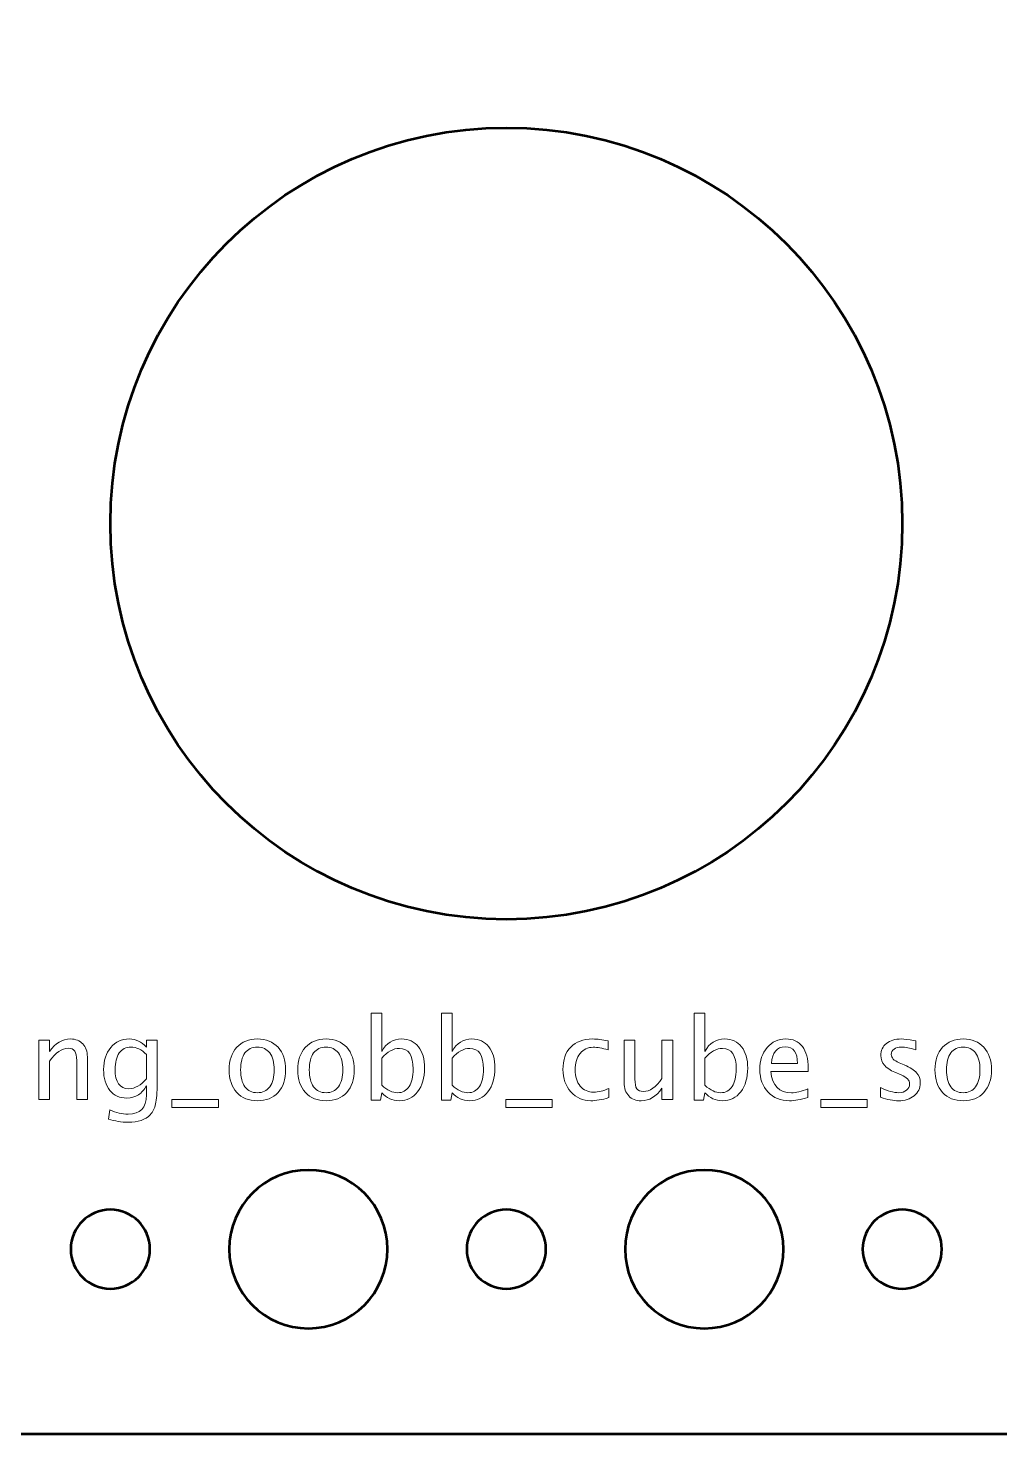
# Model space of a CAD drawing. Header units: centimetres. Extents: x -31.4 to 31.4, y -20.9 to 20.9.
# Drawn here: x 19.19 to 22.87, y -20.95 to -15.62 of the extents above; entities that cross this region are included whole.
import ezdxf

# ---------------------------------------------------------------- set-up
doc = ezdxf.new("R2010")
doc.units = ezdxf.units.CM
doc.header["$MEASUREMENT"] = 0
doc.layers.add('Layer 1', color=7, linetype='Continuous')

msp = doc.modelspace()

# ---------------------------------------------------------------- linework, layer by layer
at = {"layer": 'Layer 1', "lineweight": 53}
msp.add_ellipse((21.00004, -17.50004), major_axis=(0, 1.50004), ratio=1, dxfattribs=at)
for points, knots in [([(10.55, -20.45), (10.55, -20.45), (10.55, -0.55), (10.55, -0.55), (10.55, -0.55), (10.55, -0.27386), (10.77386, -0.05), (11.05, -0.05), (11.05, -0.05), (11.05, -0.05), (30.95, -0.05), (30.95, -0.05), (30.95, -0.05), (31.22614, -0.05), (31.45, -0.27386), (31.45, -0.55), (31.45, -0.55), (31.45, -0.55), (31.45, -20.45), (31.45, -20.45), (31.45, -20.45), (31.45, -20.72614), (31.22614, -20.95), (30.95, -20.95), (30.95, -20.95), (30.95, -20.95), (11.05, -20.95), (11.05, -20.95), (11.05, -20.95), (10.77386, -20.95), (10.55, -20.72614), (10.55, -20.45)], [0, 0, 0, 0, 0.1111111, 0.1111111, 0.1111111, 0.1111111, 0.2222222, 0.2222222, 0.2222222, 0.2222222, 0.3333333, 0.3333333, 0.3333333, 0.3333333, 0.4444444, 0.4444444, 0.4444444, 0.4444444, 0.5555556, 0.5555556, 0.5555556, 0.5555556, 0.6666667, 0.6666667, 0.6666667, 0.6666667, 0.7777778, 0.7777778, 0.7777778, 0.7777778, 1, 1, 1, 1]), ([(19.95, -20.25), (19.95, -20.08431), (20.08431, -19.95), (20.25, -19.95), (20.25, -19.95), (20.41569, -19.95), (20.55, -20.08431), (20.55, -20.25), (20.55, -20.25), (20.55, -20.41569), (20.41569, -20.55), (20.25, -20.55), (20.25, -20.55), (20.08431, -20.55), (19.95, -20.41569), (19.95, -20.25)], [0, 0, 0, 0, 0.2, 0.2, 0.2, 0.2, 0.4, 0.4, 0.4, 0.4, 0.6, 0.6, 0.6, 0.6, 1, 1, 1, 1]), ([(21.45, -20.25), (21.45, -20.08431), (21.58431, -19.95), (21.75, -19.95), (21.75, -19.95), (21.91569, -19.95), (22.05, -20.08431), (22.05, -20.25), (22.05, -20.25), (22.05, -20.41569), (21.91569, -20.55), (21.75, -20.55), (21.75, -20.55), (21.58431, -20.55), (21.45, -20.41569), (21.45, -20.25)], [0, 0, 0, 0, 0.2, 0.2, 0.2, 0.2, 0.4, 0.4, 0.4, 0.4, 0.6, 0.6, 0.6, 0.6, 1, 1, 1, 1]), ([(19.35, -20.25), (19.35, -20.16716), (19.41716, -20.1), (19.5, -20.1), (19.5, -20.1), (19.58284, -20.1), (19.65, -20.16716), (19.65, -20.25), (19.65, -20.25), (19.65, -20.33284), (19.58284, -20.4), (19.5, -20.4), (19.5, -20.4), (19.41716, -20.4), (19.35, -20.33284), (19.35, -20.25)], [0, 0, 0, 0, 0.2, 0.2, 0.2, 0.2, 0.4, 0.4, 0.4, 0.4, 0.6, 0.6, 0.6, 0.6, 1, 1, 1, 1]), ([(20.85, -20.25), (20.85, -20.16716), (20.91716, -20.1), (21, -20.1), (21, -20.1), (21.08284, -20.1), (21.15, -20.16716), (21.15, -20.25), (21.15, -20.25), (21.15, -20.33284), (21.08284, -20.4), (21, -20.4), (21, -20.4), (20.91716, -20.4), (20.85, -20.33284), (20.85, -20.25)], [0, 0, 0, 0, 0.2, 0.2, 0.2, 0.2, 0.4, 0.4, 0.4, 0.4, 0.6, 0.6, 0.6, 0.6, 1, 1, 1, 1]), ([(22.35, -20.25), (22.35, -20.16716), (22.41716, -20.1), (22.5, -20.1), (22.5, -20.1), (22.58284, -20.1), (22.65, -20.16716), (22.65, -20.25), (22.65, -20.25), (22.65, -20.33284), (22.58284, -20.4), (22.5, -20.4), (22.5, -20.4), (22.41716, -20.4), (22.35, -20.33284), (22.35, -20.25)], [0, 0, 0, 0, 0.2, 0.2, 0.2, 0.2, 0.4, 0.4, 0.4, 0.4, 0.6, 0.6, 0.6, 0.6, 1, 1, 1, 1])]:
    msp.add_open_spline(points, degree=3, knots=knots, dxfattribs=at)
at = {"layer": 'Layer 1', "color": 5, "lineweight": 9}
for points, knots in [([(20.48776, -19.68506), (20.48776, -19.68506), (20.48776, -19.35613), (20.48776, -19.35613), (20.48776, -19.35613), (20.48776, -19.35613), (20.5284, -19.35613), (20.5284, -19.35613), (20.5284, -19.35613), (20.5284, -19.35613), (20.5284, -19.50056), (20.5284, -19.50056), (20.5284, -19.50056), (20.54505, -19.46916), (20.5701, -19.4535), (20.60347, -19.4535), (20.60347, -19.4535), (20.63049, -19.4535), (20.65173, -19.46331), (20.66725, -19.48299), (20.66725, -19.48299), (20.68277, -19.50268), (20.69053, -19.52956), (20.69053, -19.56363), (20.69053, -19.56363), (20.69053, -19.60075), (20.68172, -19.63073), (20.66415, -19.65345), (20.66415, -19.65345), (20.64658, -19.67624), (20.62344, -19.6876), (20.59479, -19.6876), (20.59479, -19.6876), (20.56819, -19.6876), (20.54604, -19.67744), (20.5284, -19.65705), (20.5284, -19.65705), (20.5284, -19.65705), (20.52346, -19.68506), (20.52346, -19.68506), (20.52346, -19.68506), (20.52346, -19.68506), (20.48776, -19.68506), (20.48776, -19.68506)], [0, 0, 0, 0, 0.0833333, 0.0833333, 0.0833333, 0.0833333, 0.1666667, 0.1666667, 0.1666667, 0.1666667, 0.25, 0.25, 0.25, 0.25, 0.3333333, 0.3333333, 0.3333333, 0.3333333, 0.4166667, 0.4166667, 0.4166667, 0.4166667, 0.5, 0.5, 0.5, 0.5, 0.5833333, 0.5833333, 0.5833333, 0.5833333, 0.6666667, 0.6666667, 0.6666667, 0.6666667, 0.75, 0.75, 0.75, 0.75, 0.8333333, 0.8333333, 0.8333333, 0.8333333, 1, 1, 1, 1]), ([(20.75418, -19.68506), (20.75418, -19.68506), (20.75418, -19.35613), (20.75418, -19.35613), (20.75418, -19.35613), (20.75418, -19.35613), (20.79482, -19.35613), (20.79482, -19.35613), (20.79482, -19.35613), (20.79482, -19.35613), (20.79482, -19.50056), (20.79482, -19.50056), (20.79482, -19.50056), (20.81147, -19.46916), (20.83652, -19.4535), (20.86989, -19.4535), (20.86989, -19.4535), (20.89691, -19.4535), (20.91815, -19.46331), (20.93367, -19.48299), (20.93367, -19.48299), (20.94919, -19.50268), (20.95695, -19.52956), (20.95695, -19.56363), (20.95695, -19.56363), (20.95695, -19.60075), (20.94814, -19.63073), (20.93057, -19.65345), (20.93057, -19.65345), (20.913, -19.67624), (20.88986, -19.6876), (20.86121, -19.6876), (20.86121, -19.6876), (20.83461, -19.6876), (20.81246, -19.67744), (20.79482, -19.65705), (20.79482, -19.65705), (20.79482, -19.65705), (20.78988, -19.68506), (20.78988, -19.68506), (20.78988, -19.68506), (20.78988, -19.68506), (20.75418, -19.68506), (20.75418, -19.68506)], [0, 0, 0, 0, 0.0833333, 0.0833333, 0.0833333, 0.0833333, 0.1666667, 0.1666667, 0.1666667, 0.1666667, 0.25, 0.25, 0.25, 0.25, 0.3333333, 0.3333333, 0.3333333, 0.3333333, 0.4166667, 0.4166667, 0.4166667, 0.4166667, 0.5, 0.5, 0.5, 0.5, 0.5833333, 0.5833333, 0.5833333, 0.5833333, 0.6666667, 0.6666667, 0.6666667, 0.6666667, 0.75, 0.75, 0.75, 0.75, 0.8333333, 0.8333333, 0.8333333, 0.8333333, 1, 1, 1, 1]), ([(21.71184, -19.68506), (21.71184, -19.68506), (21.71184, -19.35613), (21.71184, -19.35613), (21.71184, -19.35613), (21.71184, -19.35613), (21.75248, -19.35613), (21.75248, -19.35613), (21.75248, -19.35613), (21.75248, -19.35613), (21.75248, -19.50056), (21.75248, -19.50056), (21.75248, -19.50056), (21.76913, -19.46916), (21.79418, -19.4535), (21.82755, -19.4535), (21.82755, -19.4535), (21.85457, -19.4535), (21.87581, -19.46331), (21.89133, -19.48299), (21.89133, -19.48299), (21.90685, -19.50268), (21.91461, -19.52956), (21.91461, -19.56363), (21.91461, -19.56363), (21.91461, -19.60075), (21.9058, -19.63073), (21.88823, -19.65345), (21.88823, -19.65345), (21.87066, -19.67624), (21.84752, -19.6876), (21.81887, -19.6876), (21.81887, -19.6876), (21.79227, -19.6876), (21.77012, -19.67744), (21.75248, -19.65705), (21.75248, -19.65705), (21.75248, -19.65705), (21.74754, -19.68506), (21.74754, -19.68506), (21.74754, -19.68506), (21.74754, -19.68506), (21.71184, -19.68506), (21.71184, -19.68506)], [0, 0, 0, 0, 0.0833333, 0.0833333, 0.0833333, 0.0833333, 0.1666667, 0.1666667, 0.1666667, 0.1666667, 0.25, 0.25, 0.25, 0.25, 0.3333333, 0.3333333, 0.3333333, 0.3333333, 0.4166667, 0.4166667, 0.4166667, 0.4166667, 0.5, 0.5, 0.5, 0.5, 0.5833333, 0.5833333, 0.5833333, 0.5833333, 0.6666667, 0.6666667, 0.6666667, 0.6666667, 0.75, 0.75, 0.75, 0.75, 0.8333333, 0.8333333, 0.8333333, 0.8333333, 1, 1, 1, 1]), ([(19.22925, -19.68252), (19.22925, -19.68252), (19.22925, -19.45816), (19.22925, -19.45816), (19.22925, -19.45816), (19.22925, -19.45816), (19.26989, -19.45816), (19.26989, -19.45816), (19.26989, -19.45816), (19.26989, -19.45816), (19.26989, -19.50056), (19.26989, -19.50056), (19.26989, -19.50056), (19.29141, -19.46916), (19.3178, -19.4535), (19.34898, -19.4535), (19.34898, -19.4535), (19.3686, -19.4535), (19.38419, -19.45964), (19.39569, -19.47198), (19.39569, -19.47198), (19.40719, -19.48426), (19.41297, -19.50084), (19.41297, -19.52158), (19.41297, -19.52158), (19.41297, -19.52158), (19.41297, -19.68252), (19.41297, -19.68252), (19.41297, -19.68252), (19.41297, -19.68252), (19.37234, -19.68252), (19.37234, -19.68252), (19.37234, -19.68252), (19.37234, -19.68252), (19.37234, -19.53485), (19.37234, -19.53485), (19.37234, -19.53485), (19.37234, -19.5182), (19.36987, -19.50634), (19.365, -19.49929), (19.365, -19.49929), (19.36006, -19.49216), (19.35194, -19.48863), (19.34059, -19.48863), (19.34059, -19.48863), (19.31561, -19.48863), (19.29204, -19.50493), (19.26989, -19.53753), (19.26989, -19.53753), (19.26989, -19.53753), (19.26989, -19.68252), (19.26989, -19.68252), (19.26989, -19.68252), (19.26989, -19.68252), (19.22925, -19.68252), (19.22925, -19.68252)], [0, 0, 0, 0, 0.0666667, 0.0666667, 0.0666667, 0.0666667, 0.1333333, 0.1333333, 0.1333333, 0.1333333, 0.2, 0.2, 0.2, 0.2, 0.2666667, 0.2666667, 0.2666667, 0.2666667, 0.3333333, 0.3333333, 0.3333333, 0.3333333, 0.4, 0.4, 0.4, 0.4, 0.4666667, 0.4666667, 0.4666667, 0.4666667, 0.5333333, 0.5333333, 0.5333333, 0.5333333, 0.6, 0.6, 0.6, 0.6, 0.6666667, 0.6666667, 0.6666667, 0.6666667, 0.7333333, 0.7333333, 0.7333333, 0.7333333, 0.8, 0.8, 0.8, 0.8, 0.8666667, 0.8666667, 0.8666667, 0.8666667, 1, 1, 1, 1]), ([(19.49285, -19.75703), (19.49285, -19.75703), (19.49764, -19.72189), (19.49764, -19.72189), (19.49764, -19.72189), (19.52121, -19.7329), (19.54456, -19.7384), (19.56763, -19.7384), (19.56763, -19.7384), (19.61342, -19.7384), (19.63636, -19.71413), (19.63636, -19.66566), (19.63636, -19.66566), (19.63636, -19.66566), (19.63636, -19.63038), (19.63636, -19.63038), (19.63636, -19.63038), (19.6293, -19.64527), (19.61928, -19.65677), (19.60623, -19.66502), (19.60623, -19.66502), (19.59318, -19.67328), (19.57864, -19.67744), (19.56263, -19.67744), (19.56263, -19.67744), (19.53546, -19.67744), (19.51394, -19.6677), (19.49807, -19.64823), (19.49807, -19.64823), (19.48219, -19.62876), (19.47422, -19.60237), (19.47422, -19.56907), (19.47422, -19.56907), (19.47422, -19.53499), (19.48325, -19.50719), (19.50131, -19.48567), (19.50131, -19.48567), (19.51945, -19.46422), (19.5428, -19.4535), (19.57152, -19.4535), (19.57152, -19.4535), (19.59663, -19.4535), (19.61829, -19.46366), (19.63636, -19.48405), (19.63636, -19.48405), (19.63636, -19.48405), (19.63636, -19.45816), (19.63636, -19.45816), (19.63636, -19.45816), (19.63636, -19.45816), (19.67699, -19.45816), (19.67699, -19.45816), (19.67699, -19.45816), (19.67699, -19.45816), (19.67699, -19.62128), (19.67699, -19.62128), (19.67699, -19.62128), (19.67699, -19.65634), (19.67516, -19.68231), (19.67149, -19.69917), (19.67149, -19.69917), (19.66789, -19.71603), (19.66098, -19.72986), (19.65096, -19.74059), (19.65096, -19.74059), (19.63318, -19.75942), (19.60538, -19.76888), (19.56763, -19.76888), (19.56763, -19.76888), (19.54174, -19.76888), (19.51684, -19.76493), (19.49285, -19.75703)], [0, 0, 0, 0, 0.0526316, 0.0526316, 0.0526316, 0.0526316, 0.1052632, 0.1052632, 0.1052632, 0.1052632, 0.1578947, 0.1578947, 0.1578947, 0.1578947, 0.2105263, 0.2105263, 0.2105263, 0.2105263, 0.2631579, 0.2631579, 0.2631579, 0.2631579, 0.3157895, 0.3157895, 0.3157895, 0.3157895, 0.3684211, 0.3684211, 0.3684211, 0.3684211, 0.4210526, 0.4210526, 0.4210526, 0.4210526, 0.4736842, 0.4736842, 0.4736842, 0.4736842, 0.5263158, 0.5263158, 0.5263158, 0.5263158, 0.5789474, 0.5789474, 0.5789474, 0.5789474, 0.6315789, 0.6315789, 0.6315789, 0.6315789, 0.6842105, 0.6842105, 0.6842105, 0.6842105, 0.7368421, 0.7368421, 0.7368421, 0.7368421, 0.7894737, 0.7894737, 0.7894737, 0.7894737, 0.8421053, 0.8421053, 0.8421053, 0.8421053, 0.8947368, 0.8947368, 0.8947368, 0.8947368, 1, 1, 1, 1]), ([(19.63636, -19.60491), (19.63636, -19.60491), (19.63636, -19.51185), (19.63636, -19.51185), (19.63636, -19.51185), (19.61843, -19.49329), (19.59889, -19.48398), (19.57779, -19.48398), (19.57779, -19.48398), (19.55903, -19.48398), (19.54435, -19.49146), (19.53377, -19.50649), (19.53377, -19.50649), (19.52311, -19.52144), (19.51782, -19.54226), (19.51782, -19.56879), (19.51782, -19.56879), (19.51782, -19.61754), (19.53511, -19.64188), (19.56975, -19.64188), (19.56975, -19.64188), (19.59332, -19.64188), (19.61554, -19.62953), (19.63636, -19.60491)], [0, 0, 0, 0, 0.1428571, 0.1428571, 0.1428571, 0.1428571, 0.2857143, 0.2857143, 0.2857143, 0.2857143, 0.4285714, 0.4285714, 0.4285714, 0.4285714, 0.5714286, 0.5714286, 0.5714286, 0.5714286, 0.7142857, 0.7142857, 0.7142857, 0.7142857, 1, 1, 1, 1]), ([(20.05694, -19.6876), (20.02399, -19.6876), (19.99789, -19.67709), (19.9787, -19.65606), (19.9787, -19.65606), (19.95944, -19.63504), (19.94984, -19.60646), (19.94984, -19.57041), (19.94984, -19.57041), (19.94984, -19.53443), (19.95944, -19.50592), (19.9787, -19.48497), (19.9787, -19.48497), (19.99789, -19.46401), (20.02399, -19.4535), (20.05694, -19.4535), (20.05694, -19.4535), (20.08989, -19.4535), (20.116, -19.46401), (20.13519, -19.48497), (20.13519, -19.48497), (20.15445, -19.50592), (20.16404, -19.53443), (20.16404, -19.57041), (20.16404, -19.57041), (20.16404, -19.60646), (20.15445, -19.63504), (20.13519, -19.65606), (20.13519, -19.65606), (20.116, -19.67709), (20.08989, -19.6876), (20.05694, -19.6876)], [0, 0, 0, 0, 0.1111111, 0.1111111, 0.1111111, 0.1111111, 0.2222222, 0.2222222, 0.2222222, 0.2222222, 0.3333333, 0.3333333, 0.3333333, 0.3333333, 0.4444444, 0.4444444, 0.4444444, 0.4444444, 0.5555556, 0.5555556, 0.5555556, 0.5555556, 0.6666667, 0.6666667, 0.6666667, 0.6666667, 0.7777778, 0.7777778, 0.7777778, 0.7777778, 1, 1, 1, 1]), ([(20.05687, -19.65712), (20.07698, -19.65712), (20.09264, -19.64957), (20.10379, -19.6344), (20.10379, -19.6344), (20.11487, -19.6193), (20.12044, -19.59792), (20.12044, -19.57041), (20.12044, -19.57041), (20.12044, -19.54296), (20.11487, -19.52165), (20.10379, -19.50656), (20.10379, -19.50656), (20.09264, -19.49153), (20.07698, -19.48398), (20.05687, -19.48398), (20.05687, -19.48398), (20.03669, -19.48398), (20.02103, -19.49153), (20.01002, -19.50656), (20.01002, -19.50656), (19.99895, -19.52165), (19.99344, -19.54296), (19.99344, -19.57041), (19.99344, -19.57041), (19.99344, -19.59792), (19.99895, -19.6193), (20.01002, -19.6344), (20.01002, -19.6344), (20.02103, -19.64957), (20.03669, -19.65712), (20.05687, -19.65712)], [0, 0, 0, 0, 0.1111111, 0.1111111, 0.1111111, 0.1111111, 0.2222222, 0.2222222, 0.2222222, 0.2222222, 0.3333333, 0.3333333, 0.3333333, 0.3333333, 0.4444444, 0.4444444, 0.4444444, 0.4444444, 0.5555556, 0.5555556, 0.5555556, 0.5555556, 0.6666667, 0.6666667, 0.6666667, 0.6666667, 0.7777778, 0.7777778, 0.7777778, 0.7777778, 1, 1, 1, 1]), ([(20.31701, -19.6876), (20.28406, -19.6876), (20.25796, -19.67709), (20.23877, -19.65606), (20.23877, -19.65606), (20.21951, -19.63504), (20.20991, -19.60646), (20.20991, -19.57041), (20.20991, -19.57041), (20.20991, -19.53443), (20.21951, -19.50592), (20.23877, -19.48497), (20.23877, -19.48497), (20.25796, -19.46401), (20.28406, -19.4535), (20.31701, -19.4535), (20.31701, -19.4535), (20.34996, -19.4535), (20.37607, -19.46401), (20.39526, -19.48497), (20.39526, -19.48497), (20.41452, -19.50592), (20.42411, -19.53443), (20.42411, -19.57041), (20.42411, -19.57041), (20.42411, -19.60646), (20.41452, -19.63504), (20.39526, -19.65606), (20.39526, -19.65606), (20.37607, -19.67709), (20.34996, -19.6876), (20.31701, -19.6876)], [0, 0, 0, 0, 0.1111111, 0.1111111, 0.1111111, 0.1111111, 0.2222222, 0.2222222, 0.2222222, 0.2222222, 0.3333333, 0.3333333, 0.3333333, 0.3333333, 0.4444444, 0.4444444, 0.4444444, 0.4444444, 0.5555556, 0.5555556, 0.5555556, 0.5555556, 0.6666667, 0.6666667, 0.6666667, 0.6666667, 0.7777778, 0.7777778, 0.7777778, 0.7777778, 1, 1, 1, 1]), ([(20.31694, -19.65712), (20.33705, -19.65712), (20.35271, -19.64957), (20.36386, -19.6344), (20.36386, -19.6344), (20.37494, -19.6193), (20.38051, -19.59792), (20.38051, -19.57041), (20.38051, -19.57041), (20.38051, -19.54296), (20.37494, -19.52165), (20.36386, -19.50656), (20.36386, -19.50656), (20.35271, -19.49153), (20.33705, -19.48398), (20.31694, -19.48398), (20.31694, -19.48398), (20.29676, -19.48398), (20.2811, -19.49153), (20.27009, -19.50656), (20.27009, -19.50656), (20.25902, -19.52165), (20.25351, -19.54296), (20.25351, -19.57041), (20.25351, -19.57041), (20.25351, -19.59792), (20.25902, -19.6193), (20.27009, -19.6344), (20.27009, -19.6344), (20.2811, -19.64957), (20.29676, -19.65712), (20.31694, -19.65712)], [0, 0, 0, 0, 0.1111111, 0.1111111, 0.1111111, 0.1111111, 0.2222222, 0.2222222, 0.2222222, 0.2222222, 0.3333333, 0.3333333, 0.3333333, 0.3333333, 0.4444444, 0.4444444, 0.4444444, 0.4444444, 0.5555556, 0.5555556, 0.5555556, 0.5555556, 0.6666667, 0.6666667, 0.6666667, 0.6666667, 0.7777778, 0.7777778, 0.7777778, 0.7777778, 1, 1, 1, 1]), ([(20.5284, -19.62904), (20.54935, -19.64774), (20.56932, -19.65712), (20.5883, -19.65712), (20.5883, -19.65712), (20.607, -19.65712), (20.62146, -19.64929), (20.63162, -19.6337), (20.63162, -19.6337), (20.64185, -19.6181), (20.64693, -19.59616), (20.64693, -19.5678), (20.64693, -19.5678), (20.64693, -19.5153), (20.62958, -19.48906), (20.59486, -19.48906), (20.59486, -19.48906), (20.57214, -19.48906), (20.54999, -19.50133), (20.5284, -19.52596), (20.5284, -19.52596), (20.5284, -19.52596), (20.5284, -19.62904), (20.5284, -19.62904)], [0, 0, 0, 0, 0.1428571, 0.1428571, 0.1428571, 0.1428571, 0.2857143, 0.2857143, 0.2857143, 0.2857143, 0.4285714, 0.4285714, 0.4285714, 0.4285714, 0.5714286, 0.5714286, 0.5714286, 0.5714286, 0.7142857, 0.7142857, 0.7142857, 0.7142857, 1, 1, 1, 1]), ([(20.79482, -19.62904), (20.81577, -19.64774), (20.83574, -19.65712), (20.85472, -19.65712), (20.85472, -19.65712), (20.87342, -19.65712), (20.88788, -19.64929), (20.89804, -19.6337), (20.89804, -19.6337), (20.90827, -19.6181), (20.91335, -19.59616), (20.91335, -19.5678), (20.91335, -19.5678), (20.91335, -19.5153), (20.896, -19.48906), (20.86128, -19.48906), (20.86128, -19.48906), (20.83856, -19.48906), (20.81641, -19.50133), (20.79482, -19.52596), (20.79482, -19.52596), (20.79482, -19.52596), (20.79482, -19.62904), (20.79482, -19.62904)], [0, 0, 0, 0, 0.1428571, 0.1428571, 0.1428571, 0.1428571, 0.2857143, 0.2857143, 0.2857143, 0.2857143, 0.4285714, 0.4285714, 0.4285714, 0.4285714, 0.5714286, 0.5714286, 0.5714286, 0.5714286, 0.7142857, 0.7142857, 0.7142857, 0.7142857, 1, 1, 1, 1]), ([(21.38806, -19.67575), (21.36174, -19.68365), (21.33902, -19.6876), (21.3199, -19.6876), (21.3199, -19.6876), (21.28956, -19.6876), (21.26444, -19.67638), (21.24448, -19.65402), (21.24448, -19.65402), (21.22451, -19.63158), (21.21449, -19.60329), (21.21449, -19.56921), (21.21449, -19.56921), (21.21449, -19.5328), (21.22437, -19.50437), (21.24412, -19.48405), (21.24412, -19.48405), (21.26388, -19.46366), (21.29147, -19.4535), (21.32688, -19.4535), (21.32688, -19.4535), (21.34431, -19.4535), (21.36393, -19.4559), (21.38552, -19.4607), (21.38552, -19.4607), (21.38552, -19.4607), (21.38552, -19.49498), (21.38552, -19.49498), (21.38552, -19.49498), (21.36258, -19.48821), (21.34389, -19.48482), (21.32949, -19.48482), (21.32949, -19.48482), (21.30861, -19.48482), (21.29189, -19.49266), (21.2794, -19.50825), (21.2794, -19.50825), (21.26691, -19.52384), (21.26063, -19.54466), (21.26063, -19.57062), (21.26063, -19.57062), (21.26063, -19.59581), (21.26712, -19.61613), (21.28004, -19.63172), (21.28004, -19.63172), (21.29295, -19.64724), (21.30981, -19.655), (21.33076, -19.655), (21.33076, -19.655), (21.34932, -19.655), (21.36837, -19.65021), (21.38806, -19.64061), (21.38806, -19.64061), (21.38806, -19.64061), (21.38806, -19.67575), (21.38806, -19.67575)], [0, 0, 0, 0, 0.0666667, 0.0666667, 0.0666667, 0.0666667, 0.1333333, 0.1333333, 0.1333333, 0.1333333, 0.2, 0.2, 0.2, 0.2, 0.2666667, 0.2666667, 0.2666667, 0.2666667, 0.3333333, 0.3333333, 0.3333333, 0.3333333, 0.4, 0.4, 0.4, 0.4, 0.4666667, 0.4666667, 0.4666667, 0.4666667, 0.5333333, 0.5333333, 0.5333333, 0.5333333, 0.6, 0.6, 0.6, 0.6, 0.6666667, 0.6666667, 0.6666667, 0.6666667, 0.7333333, 0.7333333, 0.7333333, 0.7333333, 0.8, 0.8, 0.8, 0.8, 0.8666667, 0.8666667, 0.8666667, 0.8666667, 1, 1, 1, 1]), ([(21.58964, -19.68252), (21.58964, -19.68252), (21.58964, -19.64033), (21.58964, -19.64033), (21.58964, -19.64033), (21.56797, -19.67187), (21.54166, -19.6876), (21.51075, -19.6876), (21.51075, -19.6876), (21.49114, -19.6876), (21.47555, -19.68146), (21.46398, -19.66911), (21.46398, -19.66911), (21.45234, -19.65677), (21.44655, -19.64019), (21.44655, -19.61923), (21.44655, -19.61923), (21.44655, -19.61923), (21.44655, -19.45816), (21.44655, -19.45816), (21.44655, -19.45816), (21.44655, -19.45816), (21.48719, -19.45816), (21.48719, -19.45816), (21.48719, -19.45816), (21.48719, -19.45816), (21.48719, -19.60597), (21.48719, -19.60597), (21.48719, -19.60597), (21.48719, -19.62283), (21.48966, -19.63475), (21.49453, -19.64181), (21.49453, -19.64181), (21.49947, -19.64894), (21.50765, -19.65246), (21.51915, -19.65246), (21.51915, -19.65246), (21.54399, -19.65246), (21.56755, -19.63617), (21.58964, -19.6035), (21.58964, -19.6035), (21.58964, -19.6035), (21.58964, -19.45816), (21.58964, -19.45816), (21.58964, -19.45816), (21.58964, -19.45816), (21.63027, -19.45816), (21.63027, -19.45816), (21.63027, -19.45816), (21.63027, -19.45816), (21.63027, -19.68252), (21.63027, -19.68252), (21.63027, -19.68252), (21.63027, -19.68252), (21.58964, -19.68252), (21.58964, -19.68252)], [0, 0, 0, 0, 0.0666667, 0.0666667, 0.0666667, 0.0666667, 0.1333333, 0.1333333, 0.1333333, 0.1333333, 0.2, 0.2, 0.2, 0.2, 0.2666667, 0.2666667, 0.2666667, 0.2666667, 0.3333333, 0.3333333, 0.3333333, 0.3333333, 0.4, 0.4, 0.4, 0.4, 0.4666667, 0.4666667, 0.4666667, 0.4666667, 0.5333333, 0.5333333, 0.5333333, 0.5333333, 0.6, 0.6, 0.6, 0.6, 0.6666667, 0.6666667, 0.6666667, 0.6666667, 0.7333333, 0.7333333, 0.7333333, 0.7333333, 0.8, 0.8, 0.8, 0.8, 0.8666667, 0.8666667, 0.8666667, 0.8666667, 1, 1, 1, 1]), ([(21.75248, -19.62904), (21.77343, -19.64774), (21.7934, -19.65712), (21.81238, -19.65712), (21.81238, -19.65712), (21.83108, -19.65712), (21.84554, -19.64929), (21.8557, -19.6337), (21.8557, -19.6337), (21.86593, -19.6181), (21.87101, -19.59616), (21.87101, -19.5678), (21.87101, -19.5678), (21.87101, -19.5153), (21.85366, -19.48906), (21.81894, -19.48906), (21.81894, -19.48906), (21.79622, -19.48906), (21.77407, -19.50133), (21.75248, -19.52596), (21.75248, -19.52596), (21.75248, -19.52596), (21.75248, -19.62904), (21.75248, -19.62904)], [0, 0, 0, 0, 0.1428571, 0.1428571, 0.1428571, 0.1428571, 0.2857143, 0.2857143, 0.2857143, 0.2857143, 0.4285714, 0.4285714, 0.4285714, 0.4285714, 0.5714286, 0.5714286, 0.5714286, 0.5714286, 0.7142857, 0.7142857, 0.7142857, 0.7142857, 1, 1, 1, 1]), ([(22.14294, -19.67532), (22.11563, -19.68351), (22.09228, -19.6876), (22.0728, -19.6876), (22.0728, -19.6876), (22.03957, -19.6876), (22.01255, -19.67659), (21.99174, -19.65465), (21.99174, -19.65465), (21.97092, -19.63271), (21.96048, -19.60427), (21.96048, -19.56928), (21.96048, -19.56928), (21.96048, -19.53534), (21.96965, -19.50747), (21.98807, -19.48567), (21.98807, -19.48567), (22.00648, -19.46394), (22.03005, -19.45308), (22.05876, -19.45308), (22.05876, -19.45308), (22.08593, -19.45308), (22.10695, -19.46274), (22.12177, -19.48207), (22.12177, -19.48207), (22.13659, -19.50141), (22.14399, -19.52878), (22.14399, -19.56427), (22.14399, -19.56427), (22.14399, -19.56427), (22.14378, -19.57669), (22.14378, -19.57669), (22.14378, -19.57669), (22.14378, -19.57669), (22.00197, -19.57669), (22.00197, -19.57669), (22.00197, -19.57669), (22.00789, -19.63031), (22.03407, -19.65712), (22.08042, -19.65712), (22.08042, -19.65712), (22.09743, -19.65712), (22.11824, -19.65232), (22.14294, -19.64273), (22.14294, -19.64273), (22.14294, -19.64273), (22.14294, -19.67532), (22.14294, -19.67532)], [0, 0, 0, 0, 0.0769231, 0.0769231, 0.0769231, 0.0769231, 0.1538462, 0.1538462, 0.1538462, 0.1538462, 0.2307692, 0.2307692, 0.2307692, 0.2307692, 0.3076923, 0.3076923, 0.3076923, 0.3076923, 0.3846154, 0.3846154, 0.3846154, 0.3846154, 0.4615385, 0.4615385, 0.4615385, 0.4615385, 0.5384615, 0.5384615, 0.5384615, 0.5384615, 0.6153846, 0.6153846, 0.6153846, 0.6153846, 0.6923077, 0.6923077, 0.6923077, 0.6923077, 0.7692308, 0.7692308, 0.7692308, 0.7692308, 0.8461538, 0.8461538, 0.8461538, 0.8461538, 1, 1, 1, 1]), ([(22.00408, -19.54621), (22.00408, -19.54621), (22.10314, -19.54621), (22.10314, -19.54621), (22.10314, -19.54621), (22.10314, -19.50444), (22.08755, -19.48355), (22.05643, -19.48355), (22.05643, -19.48355), (22.02511, -19.48355), (22.00768, -19.50444), (22.00408, -19.54621)], [0, 0, 0, 0, 0.25, 0.25, 0.25, 0.25, 0.5, 0.5, 0.5, 0.5, 1, 1, 1, 1]), ([(22.41776, -19.67448), (22.41776, -19.67448), (22.41776, -19.63722), (22.41776, -19.63722), (22.41776, -19.63722), (22.44436, -19.65049), (22.46743, -19.65712), (22.48711, -19.65712), (22.48711, -19.65712), (22.49882, -19.65712), (22.50856, -19.65395), (22.51625, -19.6476), (22.51625, -19.6476), (22.52394, -19.64132), (22.52782, -19.63341), (22.52782, -19.62389), (22.52782, -19.62389), (22.52782, -19.60999), (22.51703, -19.59849), (22.49544, -19.58939), (22.49544, -19.58939), (22.49544, -19.58939), (22.47166, -19.5793), (22.47166, -19.5793), (22.47166, -19.5793), (22.43659, -19.56476), (22.41903, -19.54374), (22.41903, -19.51643), (22.41903, -19.51643), (22.41903, -19.49689), (22.42594, -19.48151), (22.43977, -19.47029), (22.43977, -19.47029), (22.4536, -19.45907), (22.47258, -19.4535), (22.49664, -19.4535), (22.49664, -19.4535), (22.50913, -19.4535), (22.52465, -19.45519), (22.54306, -19.45865), (22.54306, -19.45865), (22.54306, -19.45865), (22.55153, -19.46027), (22.55153, -19.46027), (22.55153, -19.46027), (22.55153, -19.46027), (22.55153, -19.49414), (22.55153, -19.49414), (22.55153, -19.49414), (22.52888, -19.48736), (22.51082, -19.48398), (22.49734, -19.48398), (22.49734, -19.48398), (22.48549, -19.48398), (22.47611, -19.48659), (22.46898, -19.49174), (22.46898, -19.49174), (22.46192, -19.49689), (22.4584, -19.5038), (22.4584, -19.51248), (22.4584, -19.51248), (22.4584, -19.52469), (22.46827, -19.53506), (22.4881, -19.54346), (22.4881, -19.54346), (22.4881, -19.54346), (22.50764, -19.55171), (22.50764, -19.55171), (22.50764, -19.55171), (22.5298, -19.56102), (22.54546, -19.5709), (22.55463, -19.58127), (22.55463, -19.58127), (22.56388, -19.59165), (22.56846, -19.60463), (22.56846, -19.62015), (22.56846, -19.62015), (22.56846, -19.63983), (22.5607, -19.65599), (22.54511, -19.66862), (22.54511, -19.66862), (22.52959, -19.68125), (22.50969, -19.6876), (22.48549, -19.6876), (22.48549, -19.6876), (22.46686, -19.6876), (22.44436, -19.68323), (22.41776, -19.67448)], [0, 0, 0, 0, 0.0434783, 0.0434783, 0.0434783, 0.0434783, 0.0869565, 0.0869565, 0.0869565, 0.0869565, 0.1304348, 0.1304348, 0.1304348, 0.1304348, 0.173913, 0.173913, 0.173913, 0.173913, 0.2173913, 0.2173913, 0.2173913, 0.2173913, 0.2608696, 0.2608696, 0.2608696, 0.2608696, 0.3043478, 0.3043478, 0.3043478, 0.3043478, 0.3478261, 0.3478261, 0.3478261, 0.3478261, 0.3913043, 0.3913043, 0.3913043, 0.3913043, 0.4347826, 0.4347826, 0.4347826, 0.4347826, 0.4782609, 0.4782609, 0.4782609, 0.4782609, 0.5217391, 0.5217391, 0.5217391, 0.5217391, 0.5652174, 0.5652174, 0.5652174, 0.5652174, 0.6086957, 0.6086957, 0.6086957, 0.6086957, 0.6521739, 0.6521739, 0.6521739, 0.6521739, 0.6956522, 0.6956522, 0.6956522, 0.6956522, 0.7391304, 0.7391304, 0.7391304, 0.7391304, 0.7826087, 0.7826087, 0.7826087, 0.7826087, 0.826087, 0.826087, 0.826087, 0.826087, 0.8695652, 0.8695652, 0.8695652, 0.8695652, 0.9130435, 0.9130435, 0.9130435, 0.9130435, 1, 1, 1, 1]), ([(22.73095, -19.6876), (22.698, -19.6876), (22.6719, -19.67709), (22.65271, -19.65606), (22.65271, -19.65606), (22.63345, -19.63504), (22.62385, -19.60646), (22.62385, -19.57041), (22.62385, -19.57041), (22.62385, -19.53443), (22.63345, -19.50592), (22.65271, -19.48497), (22.65271, -19.48497), (22.6719, -19.46401), (22.698, -19.4535), (22.73095, -19.4535), (22.73095, -19.4535), (22.7639, -19.4535), (22.79001, -19.46401), (22.8092, -19.48497), (22.8092, -19.48497), (22.82846, -19.50592), (22.83805, -19.53443), (22.83805, -19.57041), (22.83805, -19.57041), (22.83805, -19.60646), (22.82846, -19.63504), (22.8092, -19.65606), (22.8092, -19.65606), (22.79001, -19.67709), (22.7639, -19.6876), (22.73095, -19.6876)], [0, 0, 0, 0, 0.1111111, 0.1111111, 0.1111111, 0.1111111, 0.2222222, 0.2222222, 0.2222222, 0.2222222, 0.3333333, 0.3333333, 0.3333333, 0.3333333, 0.4444444, 0.4444444, 0.4444444, 0.4444444, 0.5555556, 0.5555556, 0.5555556, 0.5555556, 0.6666667, 0.6666667, 0.6666667, 0.6666667, 0.7777778, 0.7777778, 0.7777778, 0.7777778, 1, 1, 1, 1]), ([(22.73088, -19.65712), (22.75099, -19.65712), (22.76665, -19.64957), (22.7778, -19.6344), (22.7778, -19.6344), (22.78888, -19.6193), (22.79445, -19.59792), (22.79445, -19.57041), (22.79445, -19.57041), (22.79445, -19.54296), (22.78888, -19.52165), (22.7778, -19.50656), (22.7778, -19.50656), (22.76665, -19.49153), (22.75099, -19.48398), (22.73088, -19.48398), (22.73088, -19.48398), (22.7107, -19.48398), (22.69504, -19.49153), (22.68403, -19.50656), (22.68403, -19.50656), (22.67296, -19.52165), (22.66745, -19.54296), (22.66745, -19.57041), (22.66745, -19.57041), (22.66745, -19.59792), (22.67296, -19.6193), (22.68403, -19.6344), (22.68403, -19.6344), (22.69504, -19.64957), (22.7107, -19.65712), (22.73088, -19.65712)], [0, 0, 0, 0, 0.1111111, 0.1111111, 0.1111111, 0.1111111, 0.2222222, 0.2222222, 0.2222222, 0.2222222, 0.3333333, 0.3333333, 0.3333333, 0.3333333, 0.4444444, 0.4444444, 0.4444444, 0.4444444, 0.5555556, 0.5555556, 0.5555556, 0.5555556, 0.6666667, 0.6666667, 0.6666667, 0.6666667, 0.7777778, 0.7777778, 0.7777778, 0.7777778, 1, 1, 1, 1]), ([(19.73309, -19.713), (19.73309, -19.713), (19.73309, -19.68252), (19.73309, -19.68252), (19.73309, -19.68252), (19.73309, -19.68252), (19.9092, -19.68252), (19.9092, -19.68252), (19.9092, -19.68252), (19.9092, -19.68252), (19.9092, -19.713), (19.9092, -19.713), (19.9092, -19.713), (19.9092, -19.713), (19.73309, -19.713), (19.73309, -19.713)], [0, 0, 0, 0, 0.2, 0.2, 0.2, 0.2, 0.4, 0.4, 0.4, 0.4, 0.6, 0.6, 0.6, 0.6, 1, 1, 1, 1]), ([(20.99774, -19.713), (20.99774, -19.713), (20.99774, -19.68252), (20.99774, -19.68252), (20.99774, -19.68252), (20.99774, -19.68252), (21.17385, -19.68252), (21.17385, -19.68252), (21.17385, -19.68252), (21.17385, -19.68252), (21.17385, -19.713), (21.17385, -19.713), (21.17385, -19.713), (21.17385, -19.713), (20.99774, -19.713), (20.99774, -19.713)], [0, 0, 0, 0, 0.2, 0.2, 0.2, 0.2, 0.4, 0.4, 0.4, 0.4, 0.6, 0.6, 0.6, 0.6, 1, 1, 1, 1]), ([(22.19127, -19.713), (22.19127, -19.713), (22.19127, -19.68252), (22.19127, -19.68252), (22.19127, -19.68252), (22.19127, -19.68252), (22.36738, -19.68252), (22.36738, -19.68252), (22.36738, -19.68252), (22.36738, -19.68252), (22.36738, -19.713), (22.36738, -19.713), (22.36738, -19.713), (22.36738, -19.713), (22.19127, -19.713), (22.19127, -19.713)], [0, 0, 0, 0, 0.2, 0.2, 0.2, 0.2, 0.4, 0.4, 0.4, 0.4, 0.6, 0.6, 0.6, 0.6, 1, 1, 1, 1])]:
    msp.add_open_spline(points, degree=3, knots=knots, dxfattribs=at)

doc.saveas('drawing.dxf')
